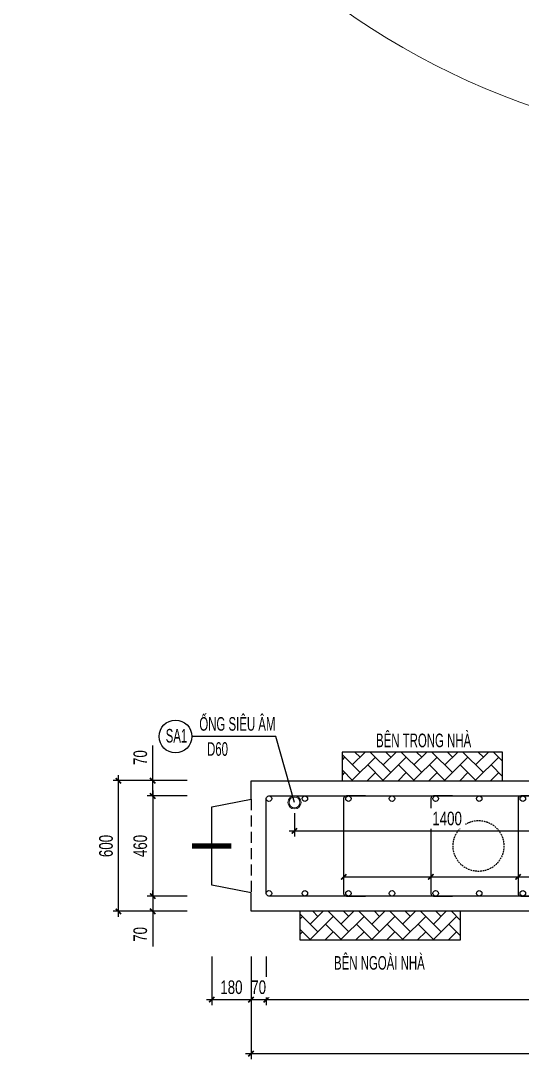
# Model space of a CAD drawing. Header units: millimetres. Extents: x -147841 to 368790, y -162721 to 84261.
# Drawn here: x 279706 to 282007, y -111686 to -106917 of the extents above; entities that cross this region are included whole.
import ezdxf
from ezdxf.enums import TextEntityAlignment as Align

# ---------------------------------------------------------------- set-up
doc = ezdxf.new("R2010")
doc.units = ezdxf.units.MM
doc.header["$LTSCALE"] = 1000
doc.header["$MEASUREMENT"] = 0
doc.header["$PDMODE"] = 1
doc.header["$PDSIZE"] = -10
doc.linetypes.add('DASHED', pattern=[0.75, 0.5, -0.25])
doc.linetypes.add('HIDDEN', pattern=[0.375, 0.25, -0.125])
doc.layers.get('0').update_dxf_attribs({"linetype": 'CONTINUOUS', "lineweight": 18})
doc.layers.get('DEFPOINTS').update_dxf_attribs({"color": 5, "linetype": 'CONTINUOUS', "lineweight": 18})
for name, color, linetype, lineweight in [('0-THAY', 7, 'CONTINUOUS', 18), ('ccu11-Dim', 8, 'CONTINUOUS', 18), ('DIM', 8, 'CONTINUOUS', 18)]:
    doc.layers.add(name, color=color, linetype=linetype, lineweight=lineweight)
for name, color, linetype in [('ccu11-Hatch', 250, 'CONTINUOUS'), ('ccu11-Khuat', 9, 'DASHED'), ('ccu11-Manh', 8, 'CONTINUOUS'), ('ccu11-Thep', 4, 'CONTINUOUS'), ('ccu11-Thepdai', 6, 'CONTINUOUS'), ('KC-Cotthep', 8, 'CONTINUOUS'), ('KC-Dim', 8, 'CONTINUOUS'), ('KC-Text', 31, 'CONTINUOUS'), ('KC-Thay', 7, 'CONTINUOUS'), ('KC-Thep', 4, 'CONTINUOUS')]:
    doc.layers.add(name, color=color, linetype=linetype)
doc.styles.add('ARIAL', font='arial.ttf', dxfattribs={"width": 0.7})
doc.styles.add('ccu11-dim', font='vnsimli.shx', dxfattribs={"width": 0.65, "bigfont": 'bigfont.shx'})
doc.dimstyles.new('2.5-25', dxfattribs={"dimscale": 25, "dimtxt": 2.5, "dimasz": 1, "dimexe": 1, "dimexo": 2, "dimgap": 1, "dimtad": 1, "dimdec": 1, "dimrnd": 5, "dimdsep": 46, "dimtxsty": 'ARIAL', "dimblk": 'ARCHTICK', "dimcen": -1, "dimdle": 1, "dimclrd": 256, "dimclre": 256, "dimclrt": 3, "dimadec": 0, "dimazin": 2, "dimtfac": 0.1, "dimtdec": 1, "dimtmove": 0, "dimatfit": 1, "dimldrblk": 'ARCHTICK', "dimfxl": 1, "dimtvp": 0.833333, "dimtfill": 1, "dimtolj": 1, "dimtzin": 12, "dimarcsym": 0})
doc.dimstyles.new('ccu11-100x4', dxfattribs={"dimscale": 100, "dimtxt": 2.5, "dimasz": 1, "dimexe": 1, "dimexo": 2, "dimgap": 1, "dimtad": 1, "dimdec": 0, "dimlfac": 0.25, "dimdsep": 46, "dimtxsty": 'ccu11-dim', "dimblk": 'ARCHTICK', "dimcen": -1, "dimdle": 1, "dimclrd": 256, "dimclre": 256, "dimclrt": 31, "dimadec": 0, "dimazin": 2, "dimtfac": 0.1, "dimtdec": 0, "dimtmove": 0, "dimatfit": 1, "dimldrblk": 'ARCHTICK', "dimfxl": 1, "dimtvp": 0.833333, "dimtolj": 1, "dimtzin": 12, "dimarcsym": 0})

# ---------------------------------------------------------------- blocks, each defined once
blk = doc.blocks.new('_ARCHTICK')
at = {"color": 0, "linetype": 'ByBlock', "const_width": 0.3}
blk.add_lwpolyline([(-0.5, -0.5), (0.5, 0.5)], dxfattribs=at)
blk = doc.blocks.new('*D1199')
at = {"layer": 'DEFPOINTS', "color": 0, "linetype": 'ByBlock', "ltscale": 30, "transparency": 16777216}
for p in [(280832.7, -111163.4), (286012.7, -111163.4), (280832.7, -111412.2)]:
    blk.add_point(p, dxfattribs=at)
at = {"layer": 'KC-Dim', "linetype": 'ByBlock', "lineweight": -2, "ltscale": 30, "transparency": 16777216}
for p, q in [((280832.7, -111213.4), (280832.7, -111437.2)), ((286012.7, -111213.4), (286012.7, -111437.2)), ((286037.7, -111412.2), (280807.7, -111412.2))]:
    blk.add_line(p, q, dxfattribs=at)
at = {"layer": 'KC-Dim', "linetype": 'ByBlock', "lineweight": -2, "ltscale": 30, "transparency": 16777216, "xscale": 25, "yscale": 25, "zscale": 25, "rotation": 180}
blk.add_blockref('_ARCHTICK', (280832.7, -111412.2), dxfattribs=at)
at = {"layer": 'KC-Dim', "linetype": 'ByBlock', "lineweight": -2, "ltscale": 30, "transparency": 16777216, "xscale": 25, "yscale": 25, "zscale": 25}
blk.add_blockref('_ARCHTICK', (286012.7, -111412.2), dxfattribs=at)
at = {"layer": 'KC-Dim', "color": 3, "linetype": 'ByBlock', "ltscale": 30, "transparency": 16777216, "insert": (283422.7, -111355.3), "char_height": 62.5, "attachment_point": 5, "style": 'ARIAL', "bg_fill": 3, "box_fill_scale": 1.25, "bg_fill_color": 256, "bg_fill_true_color": 13158600, "bg_fill_transparency": 0}
blk.add_mtext('\\A1;5180', dxfattribs=at)
blk = doc.blocks.new('*D1200')
at = {"layer": 'DEFPOINTS', "color": 0, "linetype": 'ByBlock', "ltscale": 30, "transparency": 16777216}
for p in [(280762.7, -111163.4), (286362.7, -111163.4), (280762.7, -111660.7)]:
    blk.add_point(p, dxfattribs=at)
at = {"layer": 'KC-Dim', "linetype": 'ByBlock', "lineweight": -2, "ltscale": 30, "transparency": 16777216}
for p, q in [((280762.7, -111213.4), (280762.7, -111685.7)), ((286362.7, -111213.4), (286362.7, -111685.7)), ((286387.7, -111660.7), (280737.7, -111660.7))]:
    blk.add_line(p, q, dxfattribs=at)
at = {"layer": 'KC-Dim', "linetype": 'ByBlock', "lineweight": -2, "ltscale": 30, "transparency": 16777216, "xscale": 25, "yscale": 25, "zscale": 25, "rotation": 180}
blk.add_blockref('_ARCHTICK', (280762.7, -111660.7), dxfattribs=at)
at = {"layer": 'KC-Dim', "linetype": 'ByBlock', "lineweight": -2, "ltscale": 30, "transparency": 16777216, "xscale": 25, "yscale": 25, "zscale": 25}
blk.add_blockref('_ARCHTICK', (286362.7, -111660.7), dxfattribs=at)
at = {"layer": 'KC-Dim', "color": 3, "linetype": 'ByBlock', "ltscale": 30, "transparency": 16777216, "insert": (283562.7, -111603.8), "char_height": 62.5, "attachment_point": 5, "style": 'ARIAL', "bg_fill": 3, "box_fill_scale": 1.25, "bg_fill_color": 256, "bg_fill_true_color": 13158600, "bg_fill_transparency": 0}
blk.add_mtext('\\A1;5600', dxfattribs=at)
blk = doc.blocks.new('*D1201')
at = {"layer": 'DEFPOINTS', "color": 0, "linetype": 'ByBlock', "ltscale": 30, "transparency": 16777216}
for p in [(280154.6, -110406.5), (280519.6, -110406.5), (280519.6, -111006.5)]:
    blk.add_point(p, dxfattribs=at)
at = {"layer": 'KC-Dim', "linetype": 'ByBlock', "lineweight": -2, "ltscale": 30, "transparency": 16777216}
for p, q in [((280154.6, -111031.5), (280154.6, -110381.5)), ((280469.6, -110406.5), (280129.6, -110406.5)), ((280469.6, -111006.5), (280129.6, -111006.5))]:
    blk.add_line(p, q, dxfattribs=at)
at = {"layer": 'KC-Dim', "linetype": 'ByBlock', "lineweight": -2, "ltscale": 30, "transparency": 16777216, "xscale": 25, "yscale": 25, "zscale": 25}
for p, rotation in [((280154.6, -110406.5), 90), ((280154.6, -111006.5), 270)]:
    blk.add_blockref('_ARCHTICK', p, dxfattribs=dict(at, rotation=rotation))
at = {"layer": 'KC-Dim', "color": 3, "linetype": 'ByBlock', "ltscale": 30, "transparency": 16777216, "insert": (280097.7, -110706.5), "char_height": 62.5, "attachment_point": 5, "rotation": 90, "style": 'ARIAL', "bg_fill": 3, "box_fill_scale": 1.25, "bg_fill_color": 256, "bg_fill_true_color": 13158600, "bg_fill_transparency": 0}
blk.add_mtext('\\A1;600', dxfattribs=at)
blk = doc.blocks.new('*D1202')
at = {"layer": 'DEFPOINTS', "color": 0, "linetype": 'ByBlock', "ltscale": 30, "transparency": 16777216}
for p in [(280519.6, -110476.5), (280311.7, -110936.5), (280519.6, -110936.5)]:
    blk.add_point(p, dxfattribs=at)
at = {"layer": 'KC-Dim', "linetype": 'ByBlock', "lineweight": -2, "ltscale": 30, "transparency": 16777216}
for p, q in [((280469.6, -110476.5), (280286.7, -110476.5)), ((280311.7, -110451.5), (280311.7, -110961.5)), ((280469.6, -110936.5), (280286.7, -110936.5))]:
    blk.add_line(p, q, dxfattribs=at)
at = {"layer": 'KC-Dim', "linetype": 'ByBlock', "lineweight": -2, "ltscale": 30, "transparency": 16777216, "xscale": 25, "yscale": 25, "zscale": 25}
for p, rotation in [((280311.7, -110476.5), 90), ((280311.7, -110936.5), 270)]:
    blk.add_blockref('_ARCHTICK', p, dxfattribs=dict(at, rotation=rotation))
at = {"layer": 'KC-Dim', "color": 3, "linetype": 'ByBlock', "ltscale": 30, "transparency": 16777216, "insert": (280254.8, -110706.5), "char_height": 62.5, "attachment_point": 5, "rotation": 90, "style": 'ARIAL', "bg_fill": 3, "box_fill_scale": 1.25, "bg_fill_color": 256, "bg_fill_true_color": 13158600, "bg_fill_transparency": 0}
blk.add_mtext('\\A1;460', dxfattribs=at)
blk = doc.blocks.new('*D1203')
at = {"layer": 'DEFPOINTS', "color": 0, "linetype": 'ByBlock', "ltscale": 30, "transparency": 16777216}
for p in [(280311.7, -110406.5), (280519.6, -110406.5), (280519.6, -110476.5)]:
    blk.add_point(p, dxfattribs=at)
at = {"layer": 'KC-Dim', "linetype": 'ByBlock', "lineweight": -2, "ltscale": 30, "transparency": 16777216}
for p, q in [((280311.7, -110406.5), (280311.7, -110244.4)), ((280469.6, -110406.5), (280286.7, -110406.5)), ((280311.7, -110476.5), (280311.7, -110406.5)), ((280469.6, -110476.5), (280286.7, -110476.5)), ((280311.7, -110476.5), (280311.7, -110501.5))]:
    blk.add_line(p, q, dxfattribs=at)
at = {"layer": 'KC-Dim', "linetype": 'ByBlock', "lineweight": -2, "ltscale": 30, "transparency": 16777216, "xscale": 25, "yscale": 25, "zscale": 25}
for p, rotation in [((280311.7, -110406.5), 270), ((280311.7, -110476.5), 90)]:
    blk.add_blockref('_ARCHTICK', p, dxfattribs=dict(at, rotation=rotation))
at = {"layer": 'KC-Dim', "color": 3, "linetype": 'ByBlock', "ltscale": 30, "transparency": 16777216, "insert": (280254.8, -110300.5), "char_height": 62.5, "attachment_point": 5, "rotation": 90, "style": 'ARIAL', "bg_fill": 3, "box_fill_scale": 1.25, "bg_fill_color": 256, "bg_fill_true_color": 13158600, "bg_fill_transparency": 0}
blk.add_mtext('\\A1;70', dxfattribs=at)
blk = doc.blocks.new('*D1204')
at = {"layer": 'DEFPOINTS', "color": 0, "linetype": 'ByBlock', "ltscale": 30, "transparency": 16777216}
for p in [(280519.6, -110936.5), (280311.7, -111006.5), (280519.6, -111006.5)]:
    blk.add_point(p, dxfattribs=at)
at = {"layer": 'KC-Dim', "linetype": 'ByBlock', "lineweight": -2, "ltscale": 30, "transparency": 16777216}
for p, q in [((280311.7, -110936.5), (280311.7, -110911.5)), ((280469.6, -110936.5), (280286.7, -110936.5)), ((280311.7, -110936.5), (280311.7, -111006.5)), ((280469.6, -111006.5), (280286.7, -111006.5)), ((280311.7, -111006.5), (280311.7, -111168.7))]:
    blk.add_line(p, q, dxfattribs=at)
at = {"layer": 'KC-Dim', "linetype": 'ByBlock', "lineweight": -2, "ltscale": 30, "transparency": 16777216, "xscale": 25, "yscale": 25, "zscale": 25}
for p, rotation in [((280311.7, -110936.5), 270), ((280311.7, -111006.5), 90)]:
    blk.add_blockref('_ARCHTICK', p, dxfattribs=dict(at, rotation=rotation))
at = {"layer": 'KC-Dim', "color": 3, "linetype": 'ByBlock', "ltscale": 30, "transparency": 16777216, "insert": (280254.8, -111112.6), "char_height": 62.5, "attachment_point": 5, "rotation": 90, "style": 'ARIAL', "bg_fill": 3, "box_fill_scale": 1.25, "bg_fill_color": 256, "bg_fill_true_color": 13158600, "bg_fill_transparency": 0}
blk.add_mtext('\\A1;70', dxfattribs=at)
blk = doc.blocks.new('*D1205')
at = {"layer": 'DEFPOINTS', "color": 0, "ltscale": 3000, "transparency": 16777216}
for p in [(280762.7, -111163.4), (280832.7, -111163.4)]:
    blk.add_point(p, dxfattribs=at)
at = {"layer": 'KC-Dim', "lineweight": -2, "ltscale": 3000, "transparency": 16777216}
for p, q in [((280762.7, -111213.4), (280762.7, -111437.2)), ((280832.7, -111213.4), (280832.7, -111437.2)), ((280857.7, -111412.2), (280737.7, -111412.2))]:
    blk.add_line(p, q, dxfattribs=at)
at = {"layer": 'KC-Dim', "lineweight": -2, "ltscale": 3000, "transparency": 16777216, "xscale": 25, "yscale": 25, "zscale": 25, "rotation": 180}
blk.add_blockref('_ARCHTICK', (280762.7, -111412.2), dxfattribs=at)
at = {"layer": 'KC-Dim', "lineweight": -2, "ltscale": 3000, "transparency": 16777216, "xscale": 25, "yscale": 25, "zscale": 25}
blk.add_blockref('_ARCHTICK', (280832.7, -111412.2), dxfattribs=at)
at = {"layer": 'KC-Dim', "color": 3, "ltscale": 3000, "transparency": 16777216, "insert": (280797.7, -111355.3), "char_height": 62.5, "attachment_point": 5, "style": 'ARIAL', "bg_fill": 3, "box_fill_scale": 1.25, "bg_fill_color": 256, "bg_fill_true_color": 13158600, "bg_fill_transparency": 0}
blk.add_mtext('\\A1;70', dxfattribs=at)
at = {"layer": 'DEFPOINTS', "color": 0, "ltscale": 3000, "transparency": 16777216}
blk.add_point((280762.7, -111412.2), dxfattribs=at)
blk = doc.blocks.new('*D1206')
at = {"layer": 'DEFPOINTS', "color": 0, "ltscale": 3000, "transparency": 16777216}
for p in [(280582.7, -111163.4), (280762.7, -111163.4)]:
    blk.add_point(p, dxfattribs=at)
at = {"layer": 'KC-Dim', "lineweight": -2, "ltscale": 3000, "transparency": 16777216}
for p, q in [((280582.7, -111213.4), (280582.7, -111437.2)), ((280762.7, -111213.4), (280762.7, -111437.2)), ((280787.7, -111412.2), (280557.7, -111412.2))]:
    blk.add_line(p, q, dxfattribs=at)
at = {"layer": 'KC-Dim', "color": 3, "ltscale": 3000, "transparency": 16777216, "insert": (280672.7, -111355.3), "char_height": 62.5, "attachment_point": 5, "style": 'ARIAL', "bg_fill": 3, "box_fill_scale": 1.25, "bg_fill_color": 256, "bg_fill_true_color": 13158600, "bg_fill_transparency": 0}
blk.add_mtext('\\A1;180', dxfattribs=at)
at = {"layer": 'DEFPOINTS', "color": 0, "ltscale": 3000, "transparency": 16777216}
blk.add_point((280582.7, -111412.2), dxfattribs=at)
at = {"layer": 'KC-Dim', "lineweight": -2, "ltscale": 3000, "transparency": 16777216, "xscale": 25, "yscale": 25, "zscale": 25, "rotation": 180}
blk.add_blockref('_ARCHTICK', (280582.7, -111412.2), dxfattribs=at)
at = {"layer": 'KC-Dim', "lineweight": -2, "ltscale": 3000, "transparency": 16777216, "xscale": 25, "yscale": 25, "zscale": 25}
blk.add_blockref('_ARCHTICK', (280762.7, -111412.2), dxfattribs=at)
blk = doc.blocks.new('*U1183')
at = {"layer": 'ccu11-Thepdai', "flags": 128}
blk.add_lwpolyline([(-50, 230), (37.5, 230, -0.414214), (50, 217.5), (50, -114.4), (50, -217.5, -0.414214), (37.5, -230), (-50, -230)], format="xyb", dxfattribs=at)
blk = doc.blocks.new('*U1184')
at = {"layer": 'DIM', "color": 0, "linetype": 'ByBlock', "lineweight": -2, "transparency": 16777216}
for p in [(0, 0), (400, 0), (800, 0), (1200, 0), (1600, 0)]:
    blk.add_blockref('*U1183', p, dxfattribs=at)
blk = doc.blocks.new('A$C260038B3')
at = {"layer": '0-THAY', "linetype": 'Continuous'}
for radius in [120, 100]:
    blk.add_circle((0, 0), radius, dxfattribs=at)
blk = doc.blocks.new('*D1207')
at = {"layer": 'DEFPOINTS', "color": 0, "linetype": 'ByBlock', "ltscale": 30, "transparency": 16777216}
for p in [(280962.2, -110506.5), (282362.2, -110506.5), (282362.2, -110637.5)]:
    blk.add_point(p, dxfattribs=at)
at = {"layer": 'KC-Dim', "linetype": 'ByBlock', "lineweight": -2, "ltscale": 30, "transparency": 16777216}
for p, q in [((280962.2, -110556.5), (280962.2, -110662.5)), ((282362.2, -110556.5), (282362.2, -110662.5)), ((280937.2, -110637.5), (282387.2, -110637.5))]:
    blk.add_line(p, q, dxfattribs=at)
at = {"layer": 'KC-Dim', "linetype": 'ByBlock', "lineweight": -2, "ltscale": 30, "transparency": 16777216, "xscale": 25, "yscale": 25, "zscale": 25, "rotation": 180}
blk.add_blockref('_ARCHTICK', (280962.2, -110637.5), dxfattribs=at)
at = {"layer": 'KC-Dim', "linetype": 'ByBlock', "lineweight": -2, "ltscale": 30, "transparency": 16777216, "xscale": 25, "yscale": 25, "zscale": 25}
blk.add_blockref('_ARCHTICK', (282362.2, -110637.5), dxfattribs=at)
at = {"layer": 'KC-Dim', "color": 3, "linetype": 'ByBlock', "ltscale": 30, "transparency": 16777216, "insert": (281662.2, -110580.6), "char_height": 62.5, "attachment_point": 5, "style": 'ARIAL', "bg_fill": 3, "box_fill_scale": 1.25, "bg_fill_color": 256, "bg_fill_true_color": 13158600, "bg_fill_transparency": 0}
blk.add_mtext('\\A1;1400', dxfattribs=at)
blk = doc.blocks.new('*U1179')
at = {"layer": 'ccu11-Thep'}
blk.add_circle((0, 0), 12.5, dxfattribs=at)
blk = doc.blocks.new('*U1180')
at = {"layer": 'KC-Thep', "color": 0, "linetype": 'ByBlock', "lineweight": -2, "transparency": 16777216}
for p in [(-5000, 0), (-4800, 0), (-4600, 0), (-4400, 0), (-4200, 0), (-4000, 0), (-3800, 0), (-3600, 0), (-3400, 0), (-3200, 0), (-3000, 0), (-2800, 0), (-2600, 0), (-2400, 0), (-2200, 0), (-2000, 0), (-1800, 0), (-1600, 0), (-1400, 0), (-1200, 0), (-1000, 0), (-800, 0), (-600, 0), (-400, 0), (-200, 0), (0, 0)]:
    blk.add_blockref('*U1179', p, dxfattribs=at)
blk = doc.blocks.new('*U1181')
at = {"layer": 'ccu11-Thep'}
blk.add_circle((0, 0), 12.5, dxfattribs=at)
blk = doc.blocks.new('*U1182')
at = {"layer": 'KC-Thep', "color": 0, "linetype": 'ByBlock', "lineweight": -2, "transparency": 16777216}
for p in [(-5000, 0), (-4800, 0), (-4600, 0), (-4400, 0), (-4200, 0), (-4000, 0), (-3800, 0), (-3600, 0), (-3400, 0), (-3200, 0), (-3000, 0), (-2800, 0), (-2600, 0), (-2400, 0), (-2200, 0), (-2000, 0), (-1800, 0), (-1600, 0), (-1400, 0), (-1200, 0), (-1000, 0), (-800, 0), (-600, 0), (-400, 0), (-200, 0), (0, 0)]:
    blk.add_blockref('*U1181', p, dxfattribs=at)
blk = doc.blocks.new('att_thep_2')
blk.add_circle((-300, 0), 300)
at = {"color": 3, "style": 'ARIAL', "width": 0.6}
blk.add_attdef('DK', text='', height=250, dxfattribs=at).set_placement((467, 105), align=Align.CENTER)
at = {"color": 31, "style": 'ARIAL', "width": 0.6}
blk.add_attdef('SH', text='', height=250, dxfattribs=at).set_placement((-281, -111), align=Align.CENTER)
at = {"color": 2, "style": 'ARIAL', "width": 0.6}
blk.add_attdef('KC', text='', height=250, dxfattribs=at).set_placement((472, -355), align=Align.CENTER)

msp = doc.modelspace()

# ---------------------------------------------------------------- hatches: boundary and pattern name
at = {"layer": 'ccu11-Hatch', "ltscale": 3000}
h = msp.add_hatch(dxfattribs=at)
h.set_pattern_fill('AR-HBONE', color=256, scale=12.5, style=0)
h.set_pattern_definition([(315, (214122.937, -98171.79), (6e-15, -70.710678), [150, -50]), (225, (214158.29, -98207.145), (6e-15, -70.710678), [150, -50])])
h.paths.add_polyline_path([(281916.94, -110406.54), (281180.19, -110406.54), (281180.19, -110274.94), (281916.94, -110274.94)])
h = msp.add_hatch(dxfattribs=at)
h.set_pattern_fill('AR-HBONE', color=256, scale=12.5, style=0)
h.set_pattern_definition([(315, (213929.454, -98903.387), (6e-15, -70.710678), [150, -50]), (225, (213964.81, -98938.743), (6e-15, -70.710678), [150, -50])])
h.paths.add_polyline_path([(281723.45, -111138.14), (280986.7, -111138.14), (280986.7, -111006.54), (281723.45, -111006.54)])

# ---------------------------------------------------------------- linework, layer by layer
for points in [[(281180.19, -110406.54), (281916.94, -110406.54), (281916.94, -110274.94), (281180.19, -110274.94)], [(280986.7, -111138.14), (281723.45, -111138.14), (281723.45, -111006.54), (280986.7, -111006.54)]]:
    msp.add_lwpolyline(points, close=True, dxfattribs=at)
at = {"layer": 'ccu11-Khuat', "ltscale": 0.1}
msp.add_line((280762.66, -110491.54), (280762.66, -110921.54), dxfattribs=at)
at = {"layer": 'ccu11-Thep', "const_width": 25}
msp.add_lwpolyline([(280672.66, -110706.54), (280492.66, -110706.54)], dxfattribs=at)
at = {"layer": 'ccu11-Thep'}
for centre in [(280845.16, -110489.04), (280845.16, -110924.04)]:
    msp.add_circle(centre, 12.5, dxfattribs=at)
at = {"layer": 'ccu11-Thep', "linetype": 'HIDDEN', "ltscale": 0.03}
msp.add_circle((281806.43, -110706.54, 242.3), 116.6, dxfattribs=at)
at = {"layer": 'ccu11-Thepdai'}
msp.add_lwpolyline([(283618.16, -110936.54), (280845.16, -110936.54, -0.4142136), (280832.66, -110924.04), (280832.66, -110489.04, -0.4142136), (280845.16, -110476.54), (283618.16, -110476.54, -0.4142136), (283630.66, -110489.04), (283630.66, -110924.04, -0.4142136)], format="xyb", close=True, dxfattribs=at)
at = {"layer": 'DEFPOINTS', "ltscale": 3000}
msp.add_circle((283195, -104013.22), 3488.53, dxfattribs=at)
at = {"layer": 'KC-Thay', "flags": 128}
msp.add_lwpolyline([(286362.66, -110921.54), (286362.66, -111006.54), (280762.66, -111006.54), (280762.66, -110921.54), (280582.66, -110886.54), (280582.66, -110526.54), (280762.66, -110491.54), (280762.66, -110406.54), (283562.66, -110406.54), (284287.36, -107701.91), (284369.46, -107723.91), (284356.68, -107906.83), (284704.42, -108000.01), (284784.81, -107835.2), (284866.92, -107857.2), (284183.82, -110406.54), (286362.66, -110406.54), (286362.66, -110491.54), (286182.66, -110526.54), (286182.66, -110886.54)], close=True, dxfattribs=at)

# ---------------------------------------------------------------- block references
at = {"layer": 'ccu11-Dim', "ltscale": 3000, "extrusion": (0, 0, -1), "xscale": 0.25, "yscale": 0.25, "zscale": -0.25}
msp.add_blockref('A$C260038B3', (-280962.19, -110506.54), dxfattribs=at)
at = {"layer": 'ccu11-Manh', "ltscale": 3000, "xscale": 25, "yscale": 25, "zscale": 25, "rotation": 180}
for p in [(281587.66, -110848.24), (281987.66, -110848.24)]:
    msp.add_blockref('_ARCHTICK', p, dxfattribs=at)
at = {"layer": 'DIM', "xscale": -1}
msp.add_blockref('*U1184', (282837.66, -110706.54), dxfattribs=at)
at = {"layer": 'KC-Thep'}
msp.add_blockref('*U1180', (286009.7, -110924.04), dxfattribs=at)

# ---------------------------------------------------------------- texts
at = {"layer": 'KC-Text', "color": 1, "style": 'ARIAL', "width": 0.6}
msp.add_text('BÊN TRONG NHÀ', height=62.5, dxfattribs=at).set_placement((281554.47, -110252.93), align=Align.CENTER)

# ---------------------------------------------------------------- dimensions: what is measured, and where the dimension line sits
at = {"layer": 'KC-Dim', "linetype": 'ByBlock', "ltscale": 30}
dim = msp.add_linear_dim(base=(280832.66, -111412.16), p1=(286012.66, -111163.44), p2=(280832.66, -111163.44), angle=180, dimstyle='2.5-25', dxfattribs=at)
dim.commit()
dim.dimension.update_dxf_attribs({"geometry": '*D1199', "text_midpoint": (283422.66, -111355.25)})

# ---------------------------------------------------------------- next in the draw order: dimensions: what is measured, and where the dimension line sits
for base, p1, p2, angle, picture, middle in [((280154.58, -110406.54), (280519.58, -111006.54), (280519.58, -110406.54), 90, '*D1201', (280097.67, -110706.54)), ((280762.66, -111660.71), (286362.66, -111163.44), (280762.66, -111163.44), 180, '*D1200', (283562.66, -111603.8))]:
    dim = msp.add_linear_dim(base=base, p1=p1, p2=p2, angle=angle, dimstyle='2.5-25', dxfattribs=at)
    dim.commit()
    dim.dimension.update_dxf_attribs({"geometry": picture, "text_midpoint": middle})
dim = msp.add_linear_dim(base=(282362.19, -110637.46), p1=(280962.19, -110506.54), p2=(282362.19, -110506.53), dimstyle='2.5-25', dxfattribs=at)
dim.commit()
dim.dimension.update_dxf_attribs({"geometry": '*D1207', "text_midpoint": (281662.19, -110580.55)})

# ---------------------------------------------------------------- next in the draw order: block references
at = {"layer": 'KC-Thep'}
msp.add_blockref('*U1182', (286009.7, -110489.04), dxfattribs=at)

# ---------------------------------------------------------------- next in the draw order: texts
at = {"layer": 'KC-Text', "color": 1, "style": 'ARIAL', "width": 0.6}
msp.add_text('BÊN NGOÀI NHÀ', height=62.5, dxfattribs=at).set_placement((281351.61, -111274.43), align=Align.CENTER)

# ---------------------------------------------------------------- next in the draw order: dimensions: what is measured, and where the dimension line sits
at = {"layer": 'KC-Dim', "linetype": 'ByBlock', "ltscale": 30}
dim = msp.add_linear_dim(base=(280311.73, -110936.54), p1=(280519.58, -110476.54), p2=(280519.58, -110936.54), angle=90, dimstyle='2.5-25', dxfattribs=at)
dim.commit()
dim.dimension.update_dxf_attribs({"geometry": '*D1202', "text_midpoint": (280254.82, -110706.54)})
at = {"layer": 'KC-Dim', "ltscale": 3000}
dim = msp.add_linear_dim(base=(280762.66, -111412.16), p1=(280832.66, -111163.44), p2=(280762.66, -111163.44), angle=180, dimstyle='2.5-25', dxfattribs=at)
dim.commit()
dim.dimension.update_dxf_attribs({"geometry": '*D1205', "text_midpoint": (280797.66, -111412.16), "dimtype": 160})

# ---------------------------------------------------------------- next in the draw order: leaders
at = {"layer": 'ccu11-Manh', "ltscale": 3000}
msp.add_leader([(281187.66, -110848.24), (285351.77, -110848.24), (285351.77, -111199.91)], dimstyle='ccu11-100x4', override={"dimasz": 0.25, "dimtad": 0}, dxfattribs=at)

# ---------------------------------------------------------------- next in the draw order: dimensions: what is measured, and where the dimension line sits
at = {"layer": 'KC-Dim', "linetype": 'ByBlock', "ltscale": 30}
for base, p1, p2, picture, middle in [((280311.73, -110406.54), (280519.58, -110476.54), (280519.58, -110406.54), '*D1203', (280254.82, -110300.46)), ((280311.73, -111006.54), (280519.58, -110936.54), (280519.58, -111006.54), '*D1204', (280254.82, -111112.62))]:
    dim = msp.add_linear_dim(base=base, p1=p1, p2=p2, angle=90, dimstyle='2.5-25', dxfattribs=at)
    dim.commit()
    dim.dimension.update_dxf_attribs({"geometry": picture, "text_midpoint": middle})
at = {"layer": 'KC-Dim', "ltscale": 3000}
dim = msp.add_linear_dim(base=(280582.66, -111412.16), p1=(280762.66, -111163.44), p2=(280582.66, -111163.44), angle=180, dimstyle='2.5-25', override={"dimtmove": 1}, dxfattribs=at)
dim.commit()
dim.dimension.update_dxf_attribs({"geometry": '*D1206', "text_midpoint": (280672.66, -111412.16), "dimtype": 160})

# ---------------------------------------------------------------- next in the draw order: block references
at = {"layer": 'KC-Cotthep'}
ref = msp.add_blockref('att_thep_2', (280491.02, -110203.5), dxfattribs=dict(at, xscale=0.25, yscale=0.25, zscale=0.25))
ref.add_attrib('KC', 'D60', dxfattribs={"layer": '0', "color": 2, "height": 62.5, "style": 'ARIAL', "width": 0.6}).set_placement((280608.99, -110292.32), align=Align.CENTER)
ref.add_attrib('DK', 'ỐNG SIÊU ÂM', dxfattribs={"layer": '0', "color": 15, "height": 62.5, "style": 'ARIAL', "width": 0.6}).set_placement((280700.08, -110177.14), align=Align.CENTER)
ref.add_attrib('SH', 'SA1', dxfattribs={"layer": '0', "color": 31, "height": 62.5, "style": 'ARIAL', "width": 0.6}).set_placement((280420.78, -110231.37), align=Align.CENTER)

# ---------------------------------------------------------------- next in the draw order: leaders
at = {"layer": 'ccu11-Manh', "ltscale": 10}
msp.add_leader([(280962.19, -110506.54), (280877.11, -110203.5), (280491.02, -110203.5)], dimstyle='ccu11-100x4', override={"dimgap": 1, "dimtad": 0, "dimldrblk": 'None'}, dxfattribs=at)

doc.saveas('drawing.dxf')
